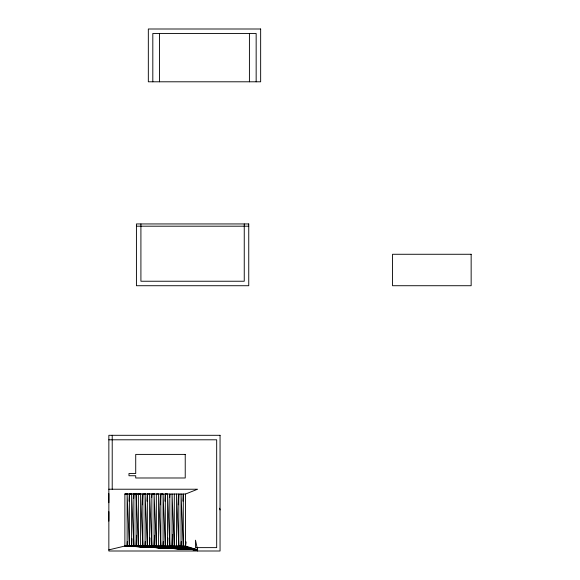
<?xml version="1.0" encoding="UTF-8"?>
<svg xmlns="http://www.w3.org/2000/svg" width="580" height="580" viewBox="0 0 580 580"><rect width="100%" height="100%" fill="white"/><g stroke="black" fill="none" stroke-linecap="round" stroke-linejoin="round"><path stroke-width="0.87" d="M108.851 521.137L108.866 511.683M127.325 541.546L127.129 546.026L163.48 547.955L124.881 546.026L108.851 549.876M129.065 501.2L129.376 494.029L132.081 493.913M131.935 538.755L131.624 545.91L197.584 549.876L195.496 540.19L195.496 547.629L216.681 547.629L216.681 439.799L108.851 439.799M133.675 498.503L133.871 494.029L136.576 493.906M126.687 493.877L124.881 494.029L124.881 546.026L197.584 549.876L181.047 546.026L181.047 494.029L183.294 546.026L197.584 549.876L131.624 546.026L131.624 494.029L133.871 546.026L185.542 546.026L197.584 549.876L136.119 546.026L136.583 535.267M142.39 504.788L142.854 494.029L145.565 493.877M162.356 547.955L129.376 546.026L127.129 494.029L127.129 546.026L197.584 549.876L176.552 546.026L176.552 494.029L178.799 546.026L197.584 549.876L145.101 546.026L145.297 541.546M147.037 501.2L147.349 494.029L150.06 493.863M129.376 494.029L129.376 546.026L197.584 549.876L172.064 546.026L172.064 494.029L174.304 546.026L197.584 549.876L149.596 546.026L149.944 537.957M151.684 497.611L151.844 494.029L154.548 493.848M139.693 493.855L136.119 494.029L138.366 546.026L197.584 549.876L167.569 546.026L167.569 494.029L169.817 546.026L197.584 549.876L154.091 546.026L154.555 535.267M160.363 504.788L160.827 494.029L162.581 493.87M163.074 546.026L163.074 494.029L165.322 546.026L197.584 549.876L142.854 546.026L140.606 494.029L140.606 546.026L197.584 549.876L163.074 546.026L163.27 541.546M165.01 501.2L165.322 494.029L167.069 493.848M167.569 546.026L167.917 537.957M169.657 497.611L169.817 494.029L169.817 546.026M172.064 546.026L172.565 534.368M178.335 504.788L178.799 494.029L178.799 546.026M181.047 546.026L181.243 541.546M182.983 501.2L183.294 494.029L183.294 546.026M108.851 489.223L197.584 489.223L185.542 494.029L185.542 546.026L185.89 541.553M185.542 546.026L185.854 542.423M158.094 493.892L156.339 494.029L156.339 546.026L197.584 549.876L147.349 546.026L145.101 494.029L145.101 546.026M141.071 493.892L138.366 494.029L138.366 546.026L140.164 546.085M133.415 493.95L135.205 493.87M128.919 493.957L130.71 493.885M127.585 493.921L124.881 494.029L185.542 494.029M136.423 226.193L248.748 226.193M108.851 502.7L108.851 493.602M124.881 546.026L126.687 546.07M129.376 546.026L131.181 546.077M135.676 546.077L133.871 546.026L133.871 494.029M149.596 546.026L149.596 494.029L151.844 546.026L197.584 549.876L160.827 546.026L158.579 494.029L158.579 546.026L197.584 549.876M219.602 508.196L220.052 509.936M156.339 546.026L154.091 494.029L154.091 546.026M256.157 81.794L256.157 33.495L152.815 33.495L152.815 81.794M249.414 33.495L249.414 81.794M244.252 223.945L244.252 281.235L140.911 281.235L140.911 223.945M197.584 547.629L197.584 551M174.304 494.029L174.304 546.026M165.322 494.029L165.322 546.026M160.827 494.029L160.827 546.026M159.558 33.495L159.558 81.794M151.844 494.029L151.844 546.026M147.349 494.029L147.349 546.026M142.854 494.029L142.854 546.026M136.119 494.029L136.119 546.026M112.215 435.304L112.215 489.223M260.652 29L148.328 29L148.328 81.794L260.652 81.794L260.652 29M248.748 223.945L136.423 223.945L136.423 285.723L248.748 285.723L248.748 223.945M471.149 254.272L392.522 254.272L392.522 285.723L471.149 285.723L471.149 254.272M220.052 435.304L108.851 435.304L108.851 551L220.052 551L220.052 435.304M185.23 454.401L135.72 454.401L135.72 473.498L128.977 473.498L128.977 475.745L135.72 475.745L135.72 477.985L185.23 477.985L185.23 454.401"/></g></svg>
